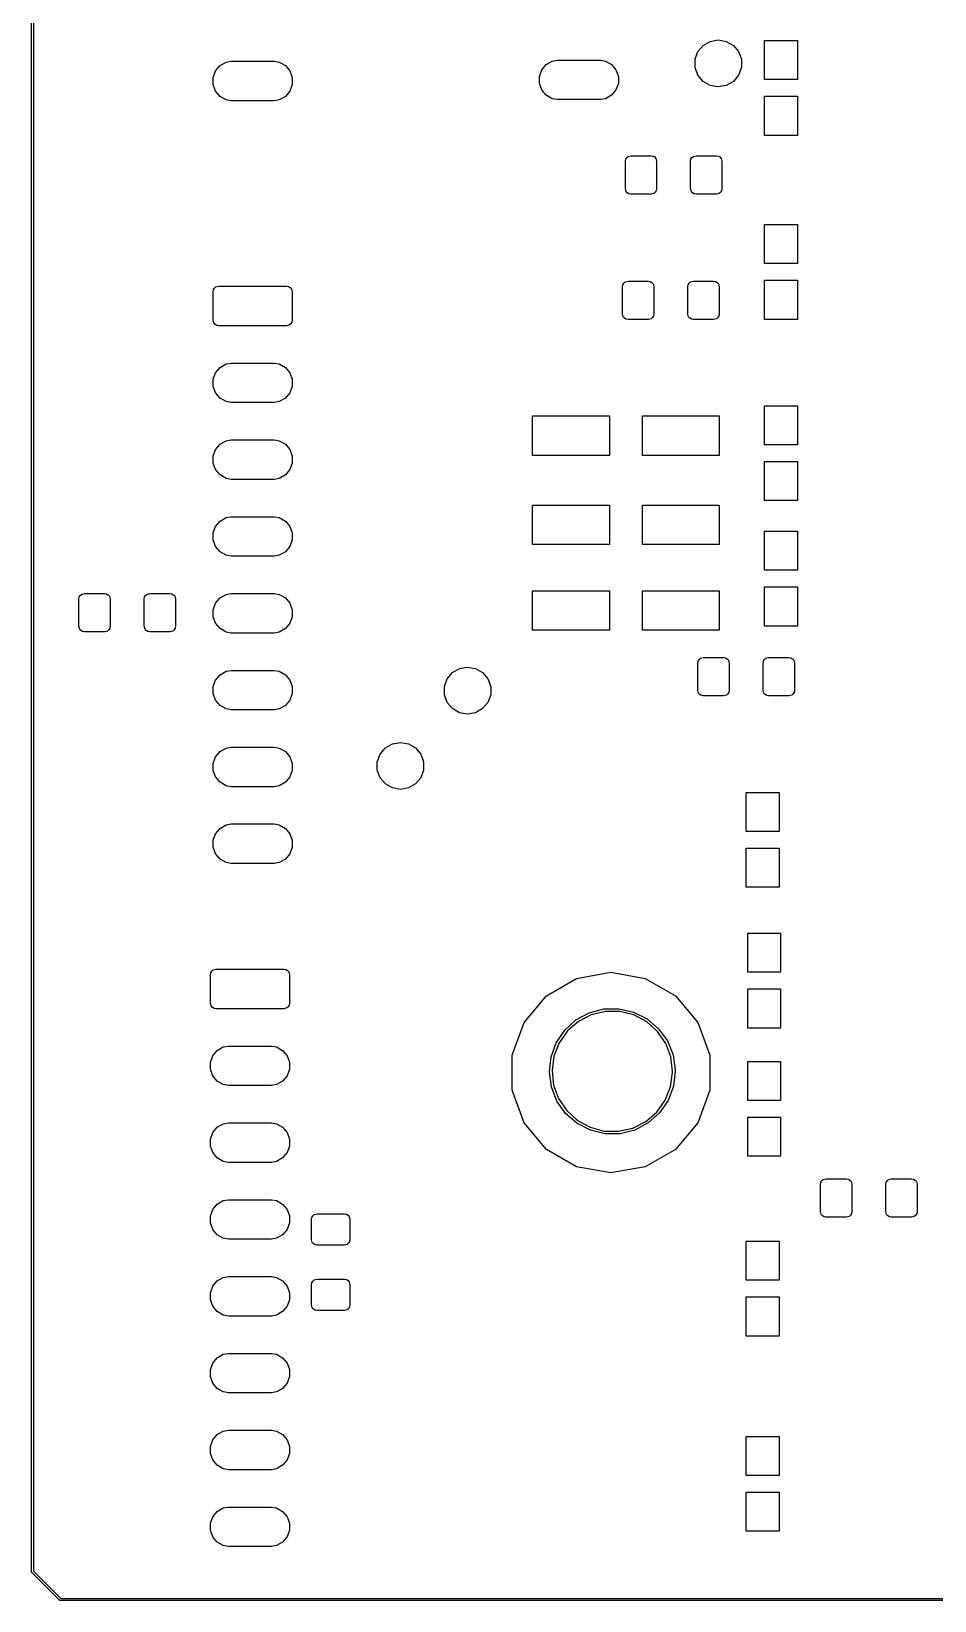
# Model space of a CAD drawing. Extents: x 81 to 161, y -172 to -32.
# Drawn here: x 81.5 to 122.6, y -172.1 to -100.6 of the extents above; entities that cross this region are included whole.
import ezdxf

# ---------------------------------------------------------------- set-up
doc = ezdxf.new("R2010")
doc.units = 0
doc.header["$MEASUREMENT"] = 0
doc.layers.add('BLACK', color=7, linetype='CONTINUOUS')

msp = doc.modelspace()

# ---------------------------------------------------------------- linework, layer by layer
at = {"layer": 'BLACK', "linetype": 'CONTINUOUS'}
for p, q in [((81.484, -170.813), (81.484, -33.2762)), ((81.584, -33.2947), (81.584, -170.794)), ((111.849, -101.573), (112.088, -101.288)), ((112.088, -101.288), (112.41, -101.103)), ((112.41, -101.103), (112.776, -101.038)), ((112.776, -101.038), (113.142, -101.103)), ((113.142, -101.103), (113.464, -101.288)), ((113.464, -101.288), (113.703, -101.573)), ((114.881, -102.847), (114.881, -101.067)), ((114.881, -101.067), (116.381, -101.067)), ((116.381, -101.067), (116.381, -102.847)), ((89.8756, -102.453), (90.0796, -102.21)), ((90.0796, -102.21), (90.3544, -102.052)), ((90.3544, -102.052), (90.5883, -102.01)), ((90.5883, -102.01), (92.5457, -102.01)), ((92.5457, -102.01), (92.7796, -102.052)), ((92.7796, -102.052), (93.0544, -102.21)), ((93.0544, -102.21), (93.2584, -102.453)), ((104.735, -102.402), (104.939, -102.159)), ((104.939, -102.159), (105.213, -102)), ((105.213, -102), (105.447, -101.959)), ((105.447, -101.959), (107.405, -101.959)), ((107.405, -101.959), (107.639, -102)), ((107.639, -102), (107.913, -102.159)), ((107.913, -102.159), (108.117, -102.402)), ((111.722, -101.922), (111.849, -101.573)), ((111.722, -102.294), (111.722, -101.922)), ((113.703, -101.573), (113.83, -101.922)), ((113.83, -101.922), (113.83, -102.294)), ((89.767, -102.752), (89.8756, -102.453)), ((89.767, -103.069), (89.767, -102.752)), ((93.2584, -102.453), (93.367, -102.752)), ((93.367, -102.752), (93.367, -103.069)), ((104.626, -102.7), (104.735, -102.402)), ((104.626, -103.018), (104.626, -102.7)), ((108.117, -102.402), (108.226, -102.7)), ((108.226, -102.7), (108.226, -103.018)), ((111.849, -102.643), (111.722, -102.294)), ((112.088, -102.928), (111.849, -102.643)), ((112.41, -103.113), (112.088, -102.928)), ((113.464, -102.928), (113.142, -103.113)), ((113.703, -102.643), (113.464, -102.928)), ((113.83, -102.294), (113.703, -102.643)), ((116.381, -102.847), (114.881, -102.847)), ((89.8756, -103.367), (89.767, -103.069)), ((90.0796, -103.61), (89.8756, -103.367)), ((90.3544, -103.769), (90.0796, -103.61)), ((93.0544, -103.61), (92.7796, -103.769)), ((93.2584, -103.367), (93.0544, -103.61)), ((93.367, -103.069), (93.2584, -103.367)), ((104.735, -103.316), (104.626, -103.018)), ((104.939, -103.559), (104.735, -103.316)), ((105.213, -103.718), (104.939, -103.559)), ((107.913, -103.559), (107.639, -103.718)), ((108.117, -103.316), (107.913, -103.559)), ((108.226, -103.018), (108.117, -103.316)), ((112.776, -103.178), (112.41, -103.113)), ((113.142, -103.113), (112.776, -103.178)), ((114.881, -105.387), (114.881, -103.607)), ((114.881, -103.607), (116.381, -103.607)), ((116.381, -103.607), (116.381, -105.387)), ((90.5883, -103.81), (90.3544, -103.769)), ((92.5457, -103.81), (90.5883, -103.81)), ((92.7796, -103.769), (92.5457, -103.81)), ((105.447, -103.759), (105.213, -103.718)), ((107.405, -103.759), (105.447, -103.759)), ((107.639, -103.718), (107.405, -103.759)), ((116.381, -105.387), (114.881, -105.387)), ((108.544, -106.563), (108.559, -106.477)), ((108.559, -106.477), (108.602, -106.402)), ((108.602, -106.402), (108.669, -106.346)), ((108.669, -106.346), (108.794, -106.313)), ((108.794, -106.313), (109.719, -106.313)), ((109.719, -106.313), (109.805, -106.328)), ((109.805, -106.328), (109.88, -106.371)), ((109.88, -106.371), (109.936, -106.438)), ((109.936, -106.438), (109.969, -106.563)), ((111.519, -106.563), (111.534, -106.477)), ((111.534, -106.477), (111.577, -106.402)), ((111.577, -106.402), (111.644, -106.346)), ((111.644, -106.346), (111.769, -106.313)), ((111.769, -106.313), (112.694, -106.313)), ((112.694, -106.313), (112.78, -106.328)), ((112.78, -106.328), (112.855, -106.371)), ((112.855, -106.371), (112.911, -106.438)), ((112.911, -106.438), (112.944, -106.563)), ((108.544, -107.813), (108.544, -106.563)), ((109.969, -106.563), (109.969, -107.813)), ((111.519, -107.813), (111.519, -106.563)), ((112.944, -106.563), (112.944, -107.813)), ((108.577, -107.938), (108.544, -107.813)), ((108.633, -108.005), (108.577, -107.938)), ((109.954, -107.899), (109.911, -107.974)), ((109.969, -107.813), (109.954, -107.899)), ((111.552, -107.938), (111.519, -107.813)), ((111.608, -108.005), (111.552, -107.938)), ((112.929, -107.899), (112.886, -107.974)), ((112.944, -107.813), (112.929, -107.899)), ((108.708, -108.048), (108.633, -108.005)), ((108.794, -108.063), (108.708, -108.048)), ((109.719, -108.063), (108.794, -108.063)), ((109.844, -108.03), (109.719, -108.063)), ((109.911, -107.974), (109.844, -108.03)), ((111.683, -108.048), (111.608, -108.005)), ((111.769, -108.063), (111.683, -108.048)), ((112.694, -108.063), (111.769, -108.063)), ((112.819, -108.03), (112.694, -108.063)), ((112.886, -107.974), (112.819, -108.03)), ((114.881, -111.229), (114.881, -109.449)), ((114.881, -109.449), (116.381, -109.449)), ((116.381, -109.449), (116.381, -111.229)), ((116.381, -111.229), (114.881, -111.229)), ((108.417, -112.278), (108.432, -112.192)), ((108.432, -112.192), (108.475, -112.117)), ((108.475, -112.117), (108.542, -112.061)), ((108.542, -112.061), (108.667, -112.028)), ((108.667, -112.028), (109.592, -112.028)), ((109.592, -112.028), (109.678, -112.043)), ((109.678, -112.043), (109.753, -112.086)), ((109.753, -112.086), (109.809, -112.153)), ((109.809, -112.153), (109.842, -112.278)), ((111.392, -112.278), (111.407, -112.192)), ((111.407, -112.192), (111.45, -112.117)), ((111.45, -112.117), (111.517, -112.061)), ((111.517, -112.061), (111.642, -112.028)), ((111.642, -112.028), (112.567, -112.028)), ((112.567, -112.028), (112.653, -112.043)), ((112.653, -112.043), (112.728, -112.086)), ((112.728, -112.086), (112.784, -112.153)), ((112.784, -112.153), (112.817, -112.278)), ((114.881, -113.769), (114.881, -111.989)), ((114.881, -111.989), (116.381, -111.989)), ((116.381, -111.989), (116.381, -113.769)), ((89.767, -112.507), (89.7821, -112.421)), ((89.767, -113.807), (89.767, -112.507)), ((89.7821, -112.421), (89.8255, -112.346)), ((89.8255, -112.346), (89.892, -112.29)), ((89.892, -112.29), (90.017, -112.257)), ((90.017, -112.257), (93.117, -112.257)), ((93.117, -112.257), (93.2025, -112.272)), ((93.2025, -112.272), (93.2777, -112.315)), ((93.2777, -112.315), (93.3335, -112.382)), ((93.3335, -112.382), (93.367, -112.507)), ((93.367, -112.507), (93.367, -113.807)), ((108.417, -113.528), (108.417, -112.278)), ((109.842, -112.278), (109.842, -113.528)), ((111.392, -113.528), (111.392, -112.278)), ((112.817, -112.278), (112.817, -113.528)), ((108.45, -113.653), (108.417, -113.528)), ((108.506, -113.72), (108.45, -113.653)), ((109.827, -113.614), (109.784, -113.689)), ((109.842, -113.528), (109.827, -113.614)), ((111.425, -113.653), (111.392, -113.528)), ((111.481, -113.72), (111.425, -113.653)), ((112.802, -113.614), (112.759, -113.689)), ((112.817, -113.528), (112.802, -113.614)), ((89.8005, -113.932), (89.767, -113.807)), ((89.8563, -113.999), (89.8005, -113.932)), ((89.9315, -114.042), (89.8563, -113.999)), ((90.017, -114.057), (89.9315, -114.042)), ((93.117, -114.057), (90.017, -114.057)), ((93.242, -114.024), (93.117, -114.057)), ((93.3085, -113.968), (93.242, -114.024)), ((93.3519, -113.893), (93.3085, -113.968)), ((93.367, -113.807), (93.3519, -113.893)), ((108.581, -113.763), (108.506, -113.72)), ((108.667, -113.778), (108.581, -113.763)), ((109.592, -113.778), (108.667, -113.778)), ((109.717, -113.745), (109.592, -113.778)), ((109.784, -113.689), (109.717, -113.745)), ((111.556, -113.763), (111.481, -113.72)), ((111.642, -113.778), (111.556, -113.763)), ((112.567, -113.778), (111.642, -113.778)), ((112.692, -113.745), (112.567, -113.778)), ((112.759, -113.689), (112.692, -113.745)), ((116.381, -113.769), (114.881, -113.769)), ((90.0796, -115.957), (90.3544, -115.798)), ((90.3544, -115.798), (90.5883, -115.757)), ((90.5883, -115.757), (92.5457, -115.757)), ((92.5457, -115.757), (92.7796, -115.798)), ((92.7796, -115.798), (93.0544, -115.957)), ((89.767, -116.498), (89.8756, -116.2)), ((89.767, -116.816), (89.767, -116.498)), ((89.8756, -116.2), (90.0796, -115.957)), ((93.0544, -115.957), (93.2584, -116.2)), ((93.2584, -116.2), (93.367, -116.498)), ((93.367, -116.498), (93.367, -116.816)), ((89.8756, -117.114), (89.767, -116.816)), ((90.0796, -117.357), (89.8756, -117.114)), ((93.2584, -117.114), (93.0544, -117.357)), ((93.367, -116.816), (93.2584, -117.114)), ((90.3544, -117.516), (90.0796, -117.357)), ((90.5883, -117.557), (90.3544, -117.516)), ((92.5457, -117.557), (90.5883, -117.557)), ((92.7796, -117.516), (92.5457, -117.557)), ((93.0544, -117.357), (92.7796, -117.516)), ((114.881, -119.484), (114.881, -117.704)), ((114.881, -117.704), (116.381, -117.704)), ((116.381, -117.704), (116.381, -119.484)), ((104.321, -119.968), (104.321, -118.168)), ((104.321, -118.168), (107.821, -118.168)), ((107.821, -118.168), (107.821, -119.968)), ((109.321, -119.968), (109.321, -118.168)), ((109.321, -118.168), (112.821, -118.168)), ((112.821, -118.168), (112.821, -119.968)), ((90.0796, -119.457), (90.3544, -119.298)), ((90.3544, -119.298), (90.5883, -119.257)), ((90.5883, -119.257), (92.5457, -119.257)), ((92.5457, -119.257), (92.7796, -119.298)), ((92.7796, -119.298), (93.0544, -119.457)), ((89.767, -119.998), (89.8756, -119.7)), ((89.767, -120.316), (89.767, -119.998)), ((89.8756, -119.7), (90.0796, -119.457)), ((93.0544, -119.457), (93.2584, -119.7)), ((93.2584, -119.7), (93.367, -119.998)), ((93.367, -119.998), (93.367, -120.316)), ((107.821, -119.968), (104.321, -119.968)), ((112.821, -119.968), (109.321, -119.968)), ((116.381, -119.484), (114.881, -119.484)), ((89.8756, -120.614), (89.767, -120.316)), ((90.0796, -120.857), (89.8756, -120.614)), ((93.2584, -120.614), (93.0544, -120.857)), ((93.367, -120.316), (93.2584, -120.614)), ((114.881, -122.024), (114.881, -120.244)), ((114.881, -120.244), (116.381, -120.244)), ((116.381, -120.244), (116.381, -122.024)), ((90.3544, -121.016), (90.0796, -120.857)), ((90.5883, -121.057), (90.3544, -121.016)), ((92.5457, -121.057), (90.5883, -121.057)), ((92.7796, -121.016), (92.5457, -121.057)), ((93.0544, -120.857), (92.7796, -121.016)), ((104.321, -124.032), (104.321, -122.232)), ((104.321, -122.232), (107.821, -122.232)), ((107.821, -122.232), (107.821, -124.032)), ((109.321, -124.032), (109.321, -122.232)), ((109.321, -122.232), (112.821, -122.232)), ((112.821, -122.232), (112.821, -124.032)), ((116.381, -122.024), (114.881, -122.024)), ((90.0796, -122.957), (90.3544, -122.798)), ((90.3544, -122.798), (90.5883, -122.757)), ((90.5883, -122.757), (92.5457, -122.757)), ((92.5457, -122.757), (92.7796, -122.798)), ((92.7796, -122.798), (93.0544, -122.957)), ((89.767, -123.498), (89.8756, -123.2)), ((89.767, -123.816), (89.767, -123.498)), ((89.8756, -123.2), (90.0796, -122.957)), ((93.0544, -122.957), (93.2584, -123.2)), ((93.2584, -123.2), (93.367, -123.498)), ((93.367, -123.498), (93.367, -123.816)), ((114.881, -125.199), (114.881, -123.419)), ((114.881, -123.419), (116.381, -123.419)), ((116.381, -123.419), (116.381, -125.199)), ((89.8756, -124.114), (89.767, -123.816)), ((90.0796, -124.357), (89.8756, -124.114)), ((90.3544, -124.516), (90.0796, -124.357)), ((93.0544, -124.357), (92.7796, -124.516)), ((93.2584, -124.114), (93.0544, -124.357)), ((93.367, -123.816), (93.2584, -124.114)), ((107.821, -124.032), (104.321, -124.032)), ((112.821, -124.032), (109.321, -124.032)), ((90.5883, -124.557), (90.3544, -124.516)), ((92.5457, -124.557), (90.5883, -124.557)), ((92.7796, -124.516), (92.5457, -124.557)), ((116.381, -125.199), (114.881, -125.199)), ((83.652, -126.502), (83.6671, -126.416)), ((83.652, -127.752), (83.652, -126.502)), ((83.6671, -126.416), (83.7105, -126.341)), ((83.7105, -126.341), (83.777, -126.285)), ((83.777, -126.285), (83.902, -126.252)), ((83.902, -126.252), (84.827, -126.252)), ((84.827, -126.252), (84.9125, -126.267)), ((84.9125, -126.267), (84.9877, -126.31)), ((84.9877, -126.31), (85.0435, -126.377)), ((85.0435, -126.377), (85.077, -126.502)), ((85.077, -126.502), (85.077, -127.752)), ((86.627, -126.502), (86.6421, -126.416)), ((86.627, -127.752), (86.627, -126.502)), ((86.6421, -126.416), (86.6855, -126.341)), ((86.6855, -126.341), (86.752, -126.285)), ((86.752, -126.285), (86.877, -126.252)), ((86.877, -126.252), (87.802, -126.252)), ((87.802, -126.252), (87.8875, -126.267)), ((87.8875, -126.267), (87.9627, -126.31)), ((87.9627, -126.31), (88.0185, -126.377)), ((88.0185, -126.377), (88.052, -126.502)), ((88.052, -126.502), (88.052, -127.752)), ((89.8756, -126.7), (90.0796, -126.457)), ((90.0796, -126.457), (90.3544, -126.298)), ((90.3544, -126.298), (90.5883, -126.257)), ((90.5883, -126.257), (92.5457, -126.257)), ((92.5457, -126.257), (92.7796, -126.298)), ((92.7796, -126.298), (93.0544, -126.457)), ((93.0544, -126.457), (93.2584, -126.7)), ((104.321, -127.929), (104.321, -126.129)), ((104.321, -126.129), (107.821, -126.129)), ((107.821, -126.129), (107.821, -127.929)), ((109.321, -127.929), (109.321, -126.129)), ((109.321, -126.129), (112.821, -126.129)), ((112.821, -126.129), (112.821, -127.929)), ((114.881, -127.739), (114.881, -125.959)), ((114.881, -125.959), (116.381, -125.959)), ((116.381, -125.959), (116.381, -127.739)), ((89.767, -126.998), (89.8756, -126.7)), ((89.767, -127.316), (89.767, -126.998)), ((93.2584, -126.7), (93.367, -126.998)), ((93.367, -126.998), (93.367, -127.316)), ((83.6855, -127.877), (83.652, -127.752)), ((83.7413, -127.944), (83.6855, -127.877)), ((83.8165, -127.987), (83.7413, -127.944)), ((85.0185, -127.913), (84.952, -127.969)), ((85.0619, -127.838), (85.0185, -127.913)), ((85.077, -127.752), (85.0619, -127.838)), ((86.6605, -127.877), (86.627, -127.752)), ((86.7163, -127.944), (86.6605, -127.877)), ((86.7915, -127.987), (86.7163, -127.944)), ((87.9935, -127.913), (87.927, -127.969)), ((88.0369, -127.838), (87.9935, -127.913)), ((88.052, -127.752), (88.0369, -127.838)), ((89.8756, -127.614), (89.767, -127.316)), ((90.0796, -127.857), (89.8756, -127.614)), ((90.3544, -128.016), (90.0796, -127.857)), ((93.0544, -127.857), (92.7796, -128.016)), ((93.2584, -127.614), (93.0544, -127.857)), ((93.367, -127.316), (93.2584, -127.614)), ((107.821, -127.929), (104.321, -127.929)), ((112.821, -127.929), (109.321, -127.929)), ((116.381, -127.739), (114.881, -127.739)), ((83.902, -128.002), (83.8165, -127.987)), ((84.827, -128.002), (83.902, -128.002)), ((84.952, -127.969), (84.827, -128.002)), ((86.877, -128.002), (86.7915, -127.987)), ((87.802, -128.002), (86.877, -128.002)), ((87.927, -127.969), (87.802, -128.002)), ((90.5883, -128.057), (90.3544, -128.016)), ((92.5457, -128.057), (90.5883, -128.057)), ((92.7796, -128.016), (92.5457, -128.057)), ((111.846, -129.423), (111.861, -129.337)), ((111.861, -129.337), (111.904, -129.262)), ((111.904, -129.262), (111.971, -129.206)), ((111.971, -129.206), (112.096, -129.173)), ((112.096, -129.173), (113.021, -129.173)), ((113.021, -129.173), (113.107, -129.188)), ((113.107, -129.188), (113.182, -129.231)), ((113.182, -129.231), (113.238, -129.298)), ((113.238, -129.298), (113.271, -129.423)), ((114.821, -129.423), (114.836, -129.337)), ((114.836, -129.337), (114.879, -129.262)), ((114.879, -129.262), (114.946, -129.206)), ((114.946, -129.206), (115.071, -129.173)), ((115.071, -129.173), (115.996, -129.173)), ((115.996, -129.173), (116.082, -129.188)), ((116.082, -129.188), (116.157, -129.231)), ((116.157, -129.231), (116.213, -129.298)), ((116.213, -129.298), (116.246, -129.423)), ((89.8756, -130.2), (90.0796, -129.957)), ((90.0796, -129.957), (90.3544, -129.798)), ((90.3544, -129.798), (90.5883, -129.757)), ((90.5883, -129.757), (92.5457, -129.757)), ((92.5457, -129.757), (92.7796, -129.798)), ((92.7796, -129.798), (93.0544, -129.957)), ((93.0544, -129.957), (93.2584, -130.2)), ((100.427, -130.148), (100.666, -129.863)), ((100.666, -129.863), (100.988, -129.678)), ((100.988, -129.678), (101.354, -129.613)), ((101.354, -129.613), (101.72, -129.678)), ((101.72, -129.678), (102.042, -129.863)), ((102.042, -129.863), (102.281, -130.148)), ((111.846, -130.673), (111.846, -129.423)), ((113.271, -129.423), (113.271, -130.673)), ((114.821, -130.673), (114.821, -129.423)), ((116.246, -129.423), (116.246, -130.673)), ((89.767, -130.498), (89.8756, -130.2)), ((89.767, -130.816), (89.767, -130.498)), ((89.8756, -131.114), (89.767, -130.816)), ((93.2584, -130.2), (93.367, -130.498)), ((93.367, -130.816), (93.2584, -131.114)), ((93.367, -130.498), (93.367, -130.816)), ((100.3, -130.497), (100.427, -130.148)), ((100.3, -130.869), (100.3, -130.497)), ((102.281, -130.148), (102.408, -130.497)), ((102.408, -130.497), (102.408, -130.869)), ((111.879, -130.798), (111.846, -130.673)), ((111.935, -130.865), (111.879, -130.798)), ((113.256, -130.759), (113.213, -130.834)), ((113.271, -130.673), (113.256, -130.759)), ((114.854, -130.798), (114.821, -130.673)), ((114.91, -130.865), (114.854, -130.798)), ((116.231, -130.759), (116.188, -130.834)), ((116.246, -130.673), (116.231, -130.759)), ((90.0796, -131.357), (89.8756, -131.114)), ((90.3544, -131.516), (90.0796, -131.357)), ((90.5883, -131.557), (90.3544, -131.516)), ((92.7796, -131.516), (92.5457, -131.557)), ((93.0544, -131.357), (92.7796, -131.516)), ((93.2584, -131.114), (93.0544, -131.357)), ((100.427, -131.218), (100.3, -130.869)), ((100.666, -131.503), (100.427, -131.218)), ((100.988, -131.688), (100.666, -131.503)), ((102.042, -131.503), (101.72, -131.688)), ((102.281, -131.218), (102.042, -131.503)), ((102.408, -130.869), (102.281, -131.218)), ((112.01, -130.908), (111.935, -130.865)), ((112.096, -130.923), (112.01, -130.908)), ((113.021, -130.923), (112.096, -130.923)), ((113.146, -130.89), (113.021, -130.923)), ((113.213, -130.834), (113.146, -130.89)), ((114.985, -130.908), (114.91, -130.865)), ((115.071, -130.923), (114.985, -130.908)), ((115.996, -130.923), (115.071, -130.923)), ((116.121, -130.89), (115.996, -130.923)), ((116.188, -130.834), (116.121, -130.89)), ((92.5457, -131.557), (90.5883, -131.557)), ((101.354, -131.753), (100.988, -131.688)), ((101.72, -131.688), (101.354, -131.753)), ((89.8756, -133.7), (90.0796, -133.457)), ((90.0796, -133.457), (90.3544, -133.298)), ((90.3544, -133.298), (90.5883, -133.257)), ((90.5883, -133.257), (92.5457, -133.257)), ((92.5457, -133.257), (92.7796, -133.298)), ((92.7796, -133.298), (93.0544, -133.457)), ((93.0544, -133.457), (93.2584, -133.7)), ((97.2443, -133.926), (97.3714, -133.577)), ((97.3714, -133.577), (97.6102, -133.292)), ((97.6102, -133.292), (97.932, -133.107)), ((97.932, -133.107), (98.298, -133.042)), ((98.298, -133.042), (98.664, -133.107)), ((98.664, -133.107), (98.9858, -133.292)), ((98.9858, -133.292), (99.2246, -133.577)), ((99.2246, -133.577), (99.3517, -133.926)), ((89.767, -133.998), (89.8756, -133.7)), ((89.767, -134.316), (89.767, -133.998)), ((89.8756, -134.614), (89.767, -134.316)), ((93.2584, -133.7), (93.367, -133.998)), ((93.367, -134.316), (93.2584, -134.614)), ((93.367, -133.998), (93.367, -134.316)), ((97.2443, -134.298), (97.2443, -133.926)), ((97.3714, -134.647), (97.2443, -134.298)), ((99.3517, -134.298), (99.2246, -134.647)), ((99.3517, -133.926), (99.3517, -134.298)), ((90.0796, -134.857), (89.8756, -134.614)), ((90.3544, -135.016), (90.0796, -134.857)), ((90.5883, -135.057), (90.3544, -135.016)), ((92.5457, -135.057), (90.5883, -135.057)), ((92.7796, -135.016), (92.5457, -135.057)), ((93.0544, -134.857), (92.7796, -135.016)), ((93.2584, -134.614), (93.0544, -134.857)), ((97.6102, -134.932), (97.3714, -134.647)), ((97.932, -135.117), (97.6102, -134.932)), ((98.9858, -134.932), (98.664, -135.117)), ((99.2246, -134.647), (98.9858, -134.932)), ((98.298, -135.182), (97.932, -135.117)), ((98.664, -135.117), (98.298, -135.182)), ((114.055, -137.097), (114.055, -135.317)), ((114.055, -135.317), (115.555, -135.317)), ((115.555, -135.317), (115.555, -137.097)), ((89.767, -137.498), (89.8756, -137.2)), ((89.8756, -137.2), (90.0796, -136.957)), ((90.0796, -136.957), (90.3544, -136.798)), ((90.3544, -136.798), (90.5883, -136.757)), ((90.5883, -136.757), (92.5457, -136.757)), ((92.5457, -136.757), (92.7796, -136.798)), ((92.7796, -136.798), (93.0544, -136.957)), ((93.0544, -136.957), (93.2584, -137.2)), ((93.2584, -137.2), (93.367, -137.498)), ((115.555, -137.097), (114.055, -137.097)), ((89.767, -137.816), (89.767, -137.498)), ((89.8756, -138.114), (89.767, -137.816)), ((93.367, -137.816), (93.2584, -138.114)), ((93.367, -137.498), (93.367, -137.816)), ((114.055, -139.637), (114.055, -137.857)), ((114.055, -137.857), (115.555, -137.857)), ((115.555, -137.857), (115.555, -139.637)), ((90.0796, -138.357), (89.8756, -138.114)), ((90.3544, -138.516), (90.0796, -138.357)), ((90.5883, -138.557), (90.3544, -138.516)), ((92.5457, -138.557), (90.5883, -138.557)), ((92.7796, -138.516), (92.5457, -138.557)), ((93.0544, -138.357), (92.7796, -138.516)), ((93.2584, -138.114), (93.0544, -138.357)), ((115.555, -139.637), (114.055, -139.637)), ((114.119, -143.511), (114.119, -141.731)), ((114.119, -141.731), (115.619, -141.731)), ((115.619, -141.731), (115.619, -143.511)), ((89.64, -143.622), (89.6551, -143.536)), ((89.64, -144.922), (89.64, -143.622)), ((89.6551, -143.536), (89.6985, -143.461)), ((89.6985, -143.461), (89.765, -143.405)), ((89.765, -143.405), (89.89, -143.372)), ((89.89, -143.372), (92.99, -143.372)), ((92.99, -143.372), (93.0755, -143.387)), ((93.0755, -143.387), (93.1507, -143.43)), ((93.1507, -143.43), (93.2065, -143.497)), ((93.2065, -143.497), (93.24, -143.622)), ((93.24, -143.622), (93.24, -144.922)), ((106.324, -143.788), (107.886, -143.513)), ((107.886, -143.513), (109.449, -143.788)), ((115.619, -143.511), (114.119, -143.511)), ((104.949, -144.582), (106.324, -143.788)), ((109.449, -143.788), (110.824, -144.582)), ((114.119, -146.051), (114.119, -144.271)), ((114.119, -144.271), (115.619, -144.271)), ((115.619, -144.271), (115.619, -146.051)), ((89.6735, -145.047), (89.64, -144.922)), ((89.7293, -145.114), (89.6735, -145.047)), ((89.8045, -145.157), (89.7293, -145.114)), ((93.1815, -145.083), (93.115, -145.139)), ((93.2249, -145.008), (93.1815, -145.083)), ((93.24, -144.922), (93.2249, -145.008)), ((103.929, -145.797), (104.949, -144.582)), ((110.824, -144.582), (111.844, -145.797)), ((89.89, -145.172), (89.8045, -145.157)), ((92.99, -145.172), (89.89, -145.172)), ((93.115, -145.139), (92.99, -145.172)), ((103.386, -147.289), (103.929, -145.797)), ((105.78, -146.148), (106.289, -145.685)), ((106.406, -145.749), (105.909, -146.183)), ((106.289, -145.685), (106.895, -145.356)), ((106.993, -145.447), (106.406, -145.749)), ((106.895, -145.356), (107.561, -145.181)), ((107.634, -145.293), (106.993, -145.447)), ((107.561, -145.181), (108.25, -145.17)), ((108.294, -145.296), (107.634, -145.293)), ((108.25, -145.17), (108.921, -145.324)), ((108.934, -145.457), (108.294, -145.296)), ((108.921, -145.324), (109.537, -145.633)), ((109.518, -145.766), (108.934, -145.457)), ((110.01, -146.205), (109.518, -145.766)), ((109.537, -145.633), (110.06, -146.081)), ((111.844, -145.797), (112.386, -147.289)), ((105.396, -146.72), (105.78, -146.148)), ((105.909, -146.183), (105.529, -146.723)), ((110.384, -146.749), (110.01, -146.205)), ((110.06, -146.081), (110.462, -146.64)), ((115.619, -146.051), (114.119, -146.051)), ((89.7486, -147.315), (89.9526, -147.072)), ((89.9526, -147.072), (90.2274, -146.913)), ((90.2274, -146.913), (90.4613, -146.872)), ((90.4613, -146.872), (92.4187, -146.872)), ((92.4187, -146.872), (92.6526, -146.913)), ((92.6526, -146.913), (92.9274, -147.072)), ((92.9274, -147.072), (93.1314, -147.315)), ((105.159, -147.367), (105.396, -146.72)), ((105.529, -146.723), (105.289, -147.338)), ((110.618, -147.366), (110.384, -146.749)), ((110.462, -146.64), (110.719, -147.279)), ((89.64, -147.613), (89.7486, -147.315)), ((89.64, -147.931), (89.64, -147.613)), ((89.7486, -148.229), (89.64, -147.931)), ((93.1314, -147.315), (93.24, -147.613)), ((93.24, -147.931), (93.1314, -148.229)), ((93.24, -147.613), (93.24, -147.931)), ((103.386, -148.875), (103.386, -147.289)), ((105.083, -148.051), (105.159, -147.367)), ((105.289, -147.338), (105.203, -147.993)), ((110.697, -148.021), (110.618, -147.366)), ((110.719, -147.279), (110.816, -147.961)), ((110.816, -147.961), (110.817, -148.021)), ((112.386, -147.289), (112.386, -148.875)), ((114.119, -149.353), (114.119, -147.573)), ((114.119, -147.573), (115.619, -147.573)), ((115.619, -147.573), (115.619, -149.353)), ((89.9526, -148.472), (89.7486, -148.229)), ((90.2274, -148.631), (89.9526, -148.472)), ((90.4613, -148.672), (90.2274, -148.631)), ((92.4187, -148.672), (90.4613, -148.672)), ((92.6526, -148.631), (92.4187, -148.672)), ((92.9274, -148.472), (92.6526, -148.631)), ((93.1314, -148.229), (92.9274, -148.472)), ((105.173, -148.734), (105.083, -148.051)), ((105.203, -147.993), (105.276, -148.649)), ((105.276, -148.649), (105.503, -149.268)), ((110.603, -148.732), (110.696, -148.079)), ((110.696, -148.079), (110.697, -148.021)), ((110.817, -148.021), (110.734, -148.705)), ((103.929, -150.367), (103.386, -148.875)), ((105.423, -149.376), (105.173, -148.734)), ((105.819, -149.94), (105.423, -149.376)), ((105.503, -149.268), (105.871, -149.816)), ((109.972, -149.881), (110.357, -149.345)), ((110.491, -149.35), (110.1, -149.917)), ((110.357, -149.345), (110.603, -148.732)), ((110.734, -148.705), (110.491, -149.35)), ((112.386, -148.875), (111.844, -150.367)), ((115.619, -149.353), (114.119, -149.353)), ((106.339, -150.393), (105.819, -149.94)), ((105.871, -149.816), (106.359, -150.26)), ((109.47, -150.309), (109.972, -149.881)), ((110.1, -149.917), (109.586, -150.376)), ((114.119, -151.893), (114.119, -150.113)), ((114.119, -150.113), (115.619, -150.113)), ((115.619, -150.113), (115.619, -151.893)), ((89.64, -151.113), (89.7486, -150.815)), ((89.7486, -150.815), (89.9526, -150.572)), ((89.9526, -150.572), (90.2274, -150.413)), ((90.2274, -150.413), (90.4613, -150.372)), ((90.4613, -150.372), (92.4187, -150.372)), ((92.4187, -150.372), (92.6526, -150.413)), ((92.6526, -150.413), (92.9274, -150.572)), ((92.9274, -150.572), (93.1314, -150.815)), ((93.1314, -150.815), (93.24, -151.113)), ((104.949, -151.582), (103.929, -150.367)), ((106.951, -150.708), (106.339, -150.393)), ((106.359, -150.26), (106.939, -150.575)), ((106.939, -150.575), (107.577, -150.743)), ((107.62, -150.869), (106.951, -150.708)), ((107.577, -150.743), (108.237, -150.753)), ((108.237, -150.753), (108.88, -150.606)), ((108.977, -150.698), (108.309, -150.866)), ((108.88, -150.606), (109.47, -150.309)), ((109.586, -150.376), (108.977, -150.698)), ((111.844, -150.367), (110.824, -151.582)), ((89.64, -151.431), (89.64, -151.113)), ((89.7486, -151.729), (89.64, -151.431)), ((93.24, -151.431), (93.1314, -151.729)), ((93.24, -151.113), (93.24, -151.431)), ((108.309, -150.866), (107.62, -150.869)), ((89.9526, -151.972), (89.7486, -151.729)), ((90.2274, -152.131), (89.9526, -151.972)), ((90.4613, -152.172), (90.2274, -152.131)), ((92.4187, -152.172), (90.4613, -152.172)), ((92.6526, -152.131), (92.4187, -152.172)), ((92.9274, -151.972), (92.6526, -152.131)), ((93.1314, -151.729), (92.9274, -151.972)), ((106.324, -152.376), (104.949, -151.582)), ((110.824, -151.582), (109.449, -152.376)), ((115.619, -151.893), (114.119, -151.893)), ((107.886, -152.651), (106.324, -152.376)), ((109.449, -152.376), (107.886, -152.651)), ((117.492, -153.011), (117.559, -152.955)), ((117.559, -152.955), (117.684, -152.922)), ((117.684, -152.922), (118.609, -152.922)), ((118.609, -152.922), (118.695, -152.937)), ((118.695, -152.937), (118.77, -152.98)), ((118.77, -152.98), (118.826, -153.047)), ((120.467, -153.011), (120.534, -152.955)), ((120.534, -152.955), (120.659, -152.922)), ((120.659, -152.922), (121.584, -152.922)), ((121.584, -152.922), (121.67, -152.937)), ((121.67, -152.937), (121.745, -152.98)), ((121.745, -152.98), (121.801, -153.047)), ((117.434, -153.172), (117.449, -153.086)), ((117.434, -154.422), (117.434, -153.172)), ((117.449, -153.086), (117.492, -153.011)), ((118.826, -153.047), (118.859, -153.172)), ((118.859, -153.172), (118.859, -154.422)), ((120.409, -153.172), (120.424, -153.086)), ((120.409, -154.422), (120.409, -153.172)), ((120.424, -153.086), (120.467, -153.011)), ((121.801, -153.047), (121.834, -153.172)), ((121.834, -153.172), (121.834, -154.422)), ((89.64, -154.613), (89.7486, -154.315)), ((89.7486, -154.315), (89.9526, -154.072)), ((89.9526, -154.072), (90.2274, -153.913)), ((90.2274, -153.913), (90.4613, -153.872)), ((90.4613, -153.872), (92.4187, -153.872)), ((92.4187, -153.872), (92.6526, -153.913)), ((92.6526, -153.913), (92.9274, -154.072)), ((92.9274, -154.072), (93.1314, -154.315)), ((93.1314, -154.315), (93.24, -154.613)), ((89.64, -154.931), (89.64, -154.613)), ((89.7486, -155.229), (89.64, -154.931)), ((93.24, -154.931), (93.1314, -155.229)), ((93.24, -154.613), (93.24, -154.931)), ((94.248, -154.768), (94.2631, -154.682)), ((94.248, -155.693), (94.248, -154.768)), ((94.2631, -154.682), (94.3065, -154.607)), ((94.3065, -154.607), (94.373, -154.551)), ((94.373, -154.551), (94.498, -154.518)), ((94.498, -154.518), (95.748, -154.518)), ((95.748, -154.518), (95.8335, -154.533)), ((95.8335, -154.533), (95.9087, -154.576)), ((95.9087, -154.576), (95.9645, -154.643)), ((95.9645, -154.643), (95.998, -154.768)), ((95.998, -154.768), (95.998, -155.693)), ((117.467, -154.547), (117.434, -154.422)), ((117.523, -154.614), (117.467, -154.547)), ((117.598, -154.657), (117.523, -154.614)), ((117.684, -154.672), (117.598, -154.657)), ((118.609, -154.672), (117.684, -154.672)), ((118.734, -154.639), (118.609, -154.672)), ((118.801, -154.583), (118.734, -154.639)), ((118.844, -154.508), (118.801, -154.583)), ((118.859, -154.422), (118.844, -154.508)), ((120.442, -154.547), (120.409, -154.422)), ((120.498, -154.614), (120.442, -154.547)), ((120.573, -154.657), (120.498, -154.614)), ((120.659, -154.672), (120.573, -154.657)), ((121.584, -154.672), (120.659, -154.672)), ((121.709, -154.639), (121.584, -154.672)), ((121.776, -154.583), (121.709, -154.639)), ((121.819, -154.508), (121.776, -154.583)), ((121.834, -154.422), (121.819, -154.508)), ((89.9526, -155.472), (89.7486, -155.229)), ((90.2274, -155.631), (89.9526, -155.472)), ((90.4613, -155.672), (90.2274, -155.631)), ((92.4187, -155.672), (90.4613, -155.672)), ((92.6526, -155.631), (92.4187, -155.672)), ((92.9274, -155.472), (92.6526, -155.631)), ((93.1314, -155.229), (92.9274, -155.472)), ((94.2815, -155.818), (94.248, -155.693)), ((94.3373, -155.885), (94.2815, -155.818)), ((95.9829, -155.779), (95.9395, -155.854)), ((95.998, -155.693), (95.9829, -155.779)), ((114.055, -157.544), (114.055, -155.764)), ((114.055, -155.764), (115.555, -155.764)), ((115.555, -155.764), (115.555, -157.544)), ((94.4125, -155.928), (94.3373, -155.885)), ((94.498, -155.943), (94.4125, -155.928)), ((95.748, -155.943), (94.498, -155.943)), ((95.873, -155.91), (95.748, -155.943)), ((95.9395, -155.854), (95.873, -155.91)), ((89.64, -158.113), (89.7486, -157.815)), ((89.7486, -157.815), (89.9526, -157.572)), ((89.9526, -157.572), (90.2274, -157.413)), ((90.2274, -157.413), (90.4613, -157.372)), ((90.4613, -157.372), (92.4187, -157.372)), ((92.4187, -157.372), (92.6526, -157.413)), ((92.6526, -157.413), (92.9274, -157.572)), ((92.9274, -157.572), (93.1314, -157.815)), ((93.1314, -157.815), (93.24, -158.113)), ((94.248, -157.743), (94.2631, -157.657)), ((94.248, -158.668), (94.248, -157.743)), ((94.2631, -157.657), (94.3065, -157.582)), ((94.3065, -157.582), (94.373, -157.526)), ((94.373, -157.526), (94.498, -157.493)), ((94.498, -157.493), (95.748, -157.493)), ((95.748, -157.493), (95.8335, -157.508)), ((95.8335, -157.508), (95.9087, -157.551)), ((95.9087, -157.551), (95.9645, -157.618)), ((95.9645, -157.618), (95.998, -157.743)), ((95.998, -157.743), (95.998, -158.668)), ((115.555, -157.544), (114.055, -157.544)), ((89.64, -158.431), (89.64, -158.113)), ((89.7486, -158.729), (89.64, -158.431)), ((93.24, -158.431), (93.1314, -158.729)), ((93.24, -158.113), (93.24, -158.431)), ((94.2815, -158.793), (94.248, -158.668)), ((95.998, -158.668), (95.9829, -158.754)), ((114.055, -160.084), (114.055, -158.304)), ((114.055, -158.304), (115.555, -158.304)), ((115.555, -158.304), (115.555, -160.084)), ((89.9526, -158.972), (89.7486, -158.729)), ((90.2274, -159.131), (89.9526, -158.972)), ((90.4613, -159.172), (90.2274, -159.131)), ((92.4187, -159.172), (90.4613, -159.172)), ((92.6526, -159.131), (92.4187, -159.172)), ((92.9274, -158.972), (92.6526, -159.131)), ((93.1314, -158.729), (92.9274, -158.972)), ((94.3373, -158.86), (94.2815, -158.793)), ((94.4125, -158.903), (94.3373, -158.86)), ((94.498, -158.918), (94.4125, -158.903)), ((95.748, -158.918), (94.498, -158.918)), ((95.873, -158.885), (95.748, -158.918)), ((95.9395, -158.829), (95.873, -158.885)), ((95.9829, -158.754), (95.9395, -158.829)), ((115.555, -160.084), (114.055, -160.084)), ((89.64, -161.613), (89.7486, -161.315)), ((89.7486, -161.315), (89.9526, -161.072)), ((89.9526, -161.072), (90.2274, -160.913)), ((90.2274, -160.913), (90.4613, -160.872)), ((90.4613, -160.872), (92.4187, -160.872)), ((92.4187, -160.872), (92.6526, -160.913)), ((92.6526, -160.913), (92.9274, -161.072)), ((92.9274, -161.072), (93.1314, -161.315)), ((93.1314, -161.315), (93.24, -161.613)), ((89.64, -161.931), (89.64, -161.613)), ((89.7486, -162.229), (89.64, -161.931)), ((89.9526, -162.472), (89.7486, -162.229)), ((93.1314, -162.229), (92.9274, -162.472)), ((93.24, -161.931), (93.1314, -162.229)), ((93.24, -161.613), (93.24, -161.931)), ((90.2274, -162.631), (89.9526, -162.472)), ((90.4613, -162.672), (90.2274, -162.631)), ((92.4187, -162.672), (90.4613, -162.672)), ((92.6526, -162.631), (92.4187, -162.672)), ((92.9274, -162.472), (92.6526, -162.631)), ((89.9526, -164.572), (90.2274, -164.413)), ((90.2274, -164.413), (90.4613, -164.372)), ((90.4613, -164.372), (92.4187, -164.372)), ((92.4187, -164.372), (92.6526, -164.413)), ((92.6526, -164.413), (92.9274, -164.572)), ((89.64, -165.113), (89.7486, -164.815)), ((89.64, -165.431), (89.64, -165.113)), ((89.7486, -164.815), (89.9526, -164.572)), ((92.9274, -164.572), (93.1314, -164.815)), ((93.1314, -164.815), (93.24, -165.113)), ((93.24, -165.113), (93.24, -165.431)), ((114.055, -166.434), (114.055, -164.654)), ((114.055, -164.654), (115.555, -164.654)), ((115.555, -164.654), (115.555, -166.434)), ((89.7486, -165.729), (89.64, -165.431)), ((89.9526, -165.972), (89.7486, -165.729)), ((93.1314, -165.729), (92.9274, -165.972)), ((93.24, -165.431), (93.1314, -165.729)), ((90.2274, -166.131), (89.9526, -165.972)), ((90.4613, -166.172), (90.2274, -166.131)), ((92.4187, -166.172), (90.4613, -166.172)), ((92.6526, -166.131), (92.4187, -166.172)), ((92.9274, -165.972), (92.6526, -166.131)), ((115.555, -166.434), (114.055, -166.434)), ((114.055, -168.975), (114.055, -167.195)), ((114.055, -167.195), (115.555, -167.195)), ((115.555, -167.195), (115.555, -168.975)), ((89.9526, -168.072), (90.2274, -167.913)), ((90.2274, -167.913), (90.4613, -167.872)), ((90.4613, -167.872), (92.4187, -167.872)), ((92.4187, -167.872), (92.6526, -167.913)), ((92.6526, -167.913), (92.9274, -168.072)), ((89.64, -168.613), (89.7486, -168.315)), ((89.64, -168.931), (89.64, -168.613)), ((89.7486, -168.315), (89.9526, -168.072)), ((92.9274, -168.072), (93.1314, -168.315)), ((93.1314, -168.315), (93.24, -168.613)), ((93.24, -168.613), (93.24, -168.931)), ((89.7486, -169.229), (89.64, -168.931)), ((89.9526, -169.472), (89.7486, -169.229)), ((93.1314, -169.229), (92.9274, -169.472)), ((93.24, -168.931), (93.1314, -169.229)), ((115.555, -168.975), (114.055, -168.975)), ((90.2274, -169.631), (89.9526, -169.472)), ((90.4613, -169.672), (90.2274, -169.631)), ((92.4187, -169.672), (90.4613, -169.672)), ((92.6526, -169.631), (92.4187, -169.672)), ((92.9274, -169.472), (92.6526, -169.631)), ((81.4834, -170.819), (81.484, -170.813)), ((81.4851, -170.826), (81.4834, -170.819)), ((81.4863, -170.832), (81.4851, -170.826)), ((81.4874, -170.834), (81.4863, -170.832)), ((81.488, -170.836), (81.4874, -170.834)), ((81.4918, -170.842), (81.488, -170.836)), ((81.4951, -170.848), (81.4918, -170.842)), ((81.5002, -170.852), (81.4951, -170.848)), ((82.7671, -172.119), (81.5002, -170.852)), ((81.584, -170.794), (82.8247, -172.035)), ((82.7714, -172.124), (82.7671, -172.119)), ((82.7771, -172.127), (82.7714, -172.124)), ((82.7825, -172.131), (82.7771, -172.127)), ((82.7847, -172.132), (82.7825, -172.131)), ((82.7866, -172.133), (82.7847, -172.132)), ((82.7932, -172.134), (82.7866, -172.133)), ((82.7996, -172.136), (82.7932, -172.134)), ((82.8062, -172.135), (82.7996, -172.136)), ((160.081, -172.135), (82.8062, -172.135)), ((82.8247, -172.035), (160.063, -172.035))]:
    msp.add_line(p, q, dxfattribs=at)

doc.saveas('drawing.dxf')
